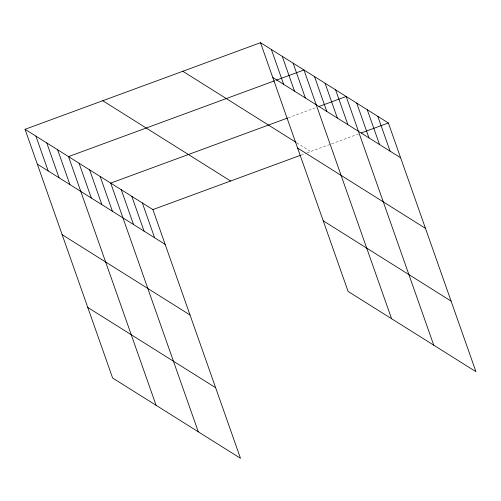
<?xml version="1.0" encoding="UTF-8"?>
<svg xmlns="http://www.w3.org/2000/svg" width="501" height="501" viewBox="0 0 501 501"><rect width="100%" height="100%" fill="white"/><g stroke="black" fill="none" stroke-linecap="round" stroke-linejoin="round"><path stroke-width="0.38" stroke-dasharray="2.5 1.88" d="M288.263 117.785L315.386 107.809M301.114 155.072L306.255 153.181M306.988 152.905L358.309 134.03M296.817 142.866L310.658 151.559"/><path stroke-width="0.75" d="M25.05 129.308L152.905 209.587L240.493 458.309L112.637 378.023L25.05 129.308L260.507 42.691L388.363 122.977L475.95 371.692L348.095 291.413L260.507 42.691M274.661 80.774L68.518 156.6L156.105 405.322M276.126 80.235L303.982 69.99L391.569 318.705M287.53 118.054L110.708 183.097L198.302 431.818M319.049 106.456L346.172 96.48L433.76 345.202M152.905 209.587L300.381 155.341M361.24 132.953L388.363 122.977M272.763 77.492L400.618 157.777M182.809 71.274L296.16 142.447M297.625 148.083L425.474 228.368M323.239 220.816L451.088 301.101M102.749 100.726L230.604 181.005M37.306 164.109L165.161 244.388M62.168 234.7L190.017 314.985M87.775 307.432L215.63 387.718M377.817 116.351L390.072 151.152M367.264 109.725L379.52 144.526M356.718 103.106L368.974 137.907M335.62 89.854L347.876 124.661M325.074 83.235L337.33 118.036M314.528 76.609L326.784 111.41M293.11 63.164L305.366 97.964M282.245 56.337L294.5 91.138M271.379 49.518L283.635 84.318M142.353 202.968L154.609 237.768M131.807 196.342L144.063 231.143M121.261 189.722L133.516 224.523M100.162 176.471L112.418 211.272M89.616 169.852L101.872 204.652M79.07 163.226L91.326 198.027M57.653 149.78L69.908 184.581M46.787 142.954L59.043 177.755M35.915 136.134L48.171 170.935"/></g></svg>
